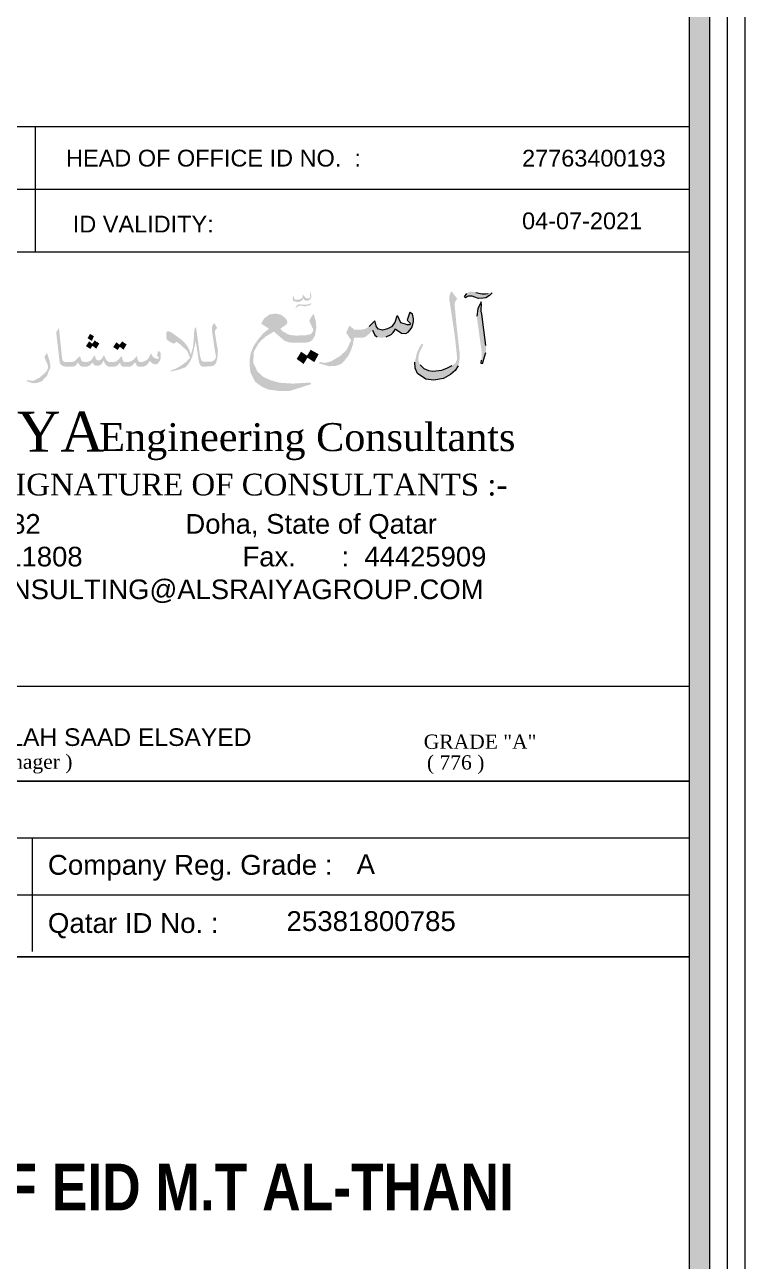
# Model space of a CAD drawing. Header units: inches. Extents: x -68096 to 69834, y -16833 to 17650.
# Drawn here: x 942.47 to 964.39, y -16.84 to 20.75 of the extents above; entities that cross this region are included whole.
import ezdxf
from ezdxf.enums import TextEntityAlignment as Align

# ---------------------------------------------------------------- set-up
doc = ezdxf.new("R2010")
doc.units = ezdxf.units.IN
doc.header["$MEASUREMENT"] = 0
for name, color, linetype in [('DIMENSION', 1, 'Continuous'), ('QCD TITLE A', 7, 'Continuous'), ('QCD TITLE BLOCK', 7, 'Continuous'), ('TEXT', 23, 'Continuous'), ('WIN', 1, 'Continuous')]:
    doc.layers.add(name, color=color, linetype=linetype)
doc.styles.add('ARAIL BOLD', font='ARIALNB.TTF')
doc.styles.add('MAHER_TIMES', font='times.ttf')
doc.styles.add('Title Sheet_A1$0$DCAQ New Title Block for CD-A1_Dar Al Salam$0$ARIAL_2.5', font='arial.ttf', dxfattribs={"height": 2.5})
doc.styles.add('Title Sheet_A1$0$DCAQ New Title Block for CD-A1_Dar Al Salam$0$title', font='arial.ttf')
doc.styles.add('TITLE2', font='arial.ttf')

msp = doc.modelspace()

# ---------------------------------------------------------------- hatches: boundary and pattern name
at = {"layer": 'DIMENSION', "linetype": 'Continuous', "lineweight": 0, "ltscale": 0.5}
h = msp.add_hatch(color=7, dxfattribs=at)
h.paths.add_polyline_path([(950.82077, 12.39335), (950.73507, 12.38444), (950.68673, 12.39572), (950.66422, 12.42713), (950.63763, 12.51456), (950.62695, 12.51797), (950.62509, 12.38719), (950.6397, 12.35002), (950.65364, 12.34239), (950.69892, 12.33354), (950.71474, 12.33252), (950.79081, 12.31882), (950.84717, 12.3301), (950.87149, 12.34921), (950.89951, 12.36856), (950.91965, 12.37256), (950.94986, 12.43923), (950.96907, 12.38553), (950.99823, 12.37276), (951.03011, 12.35982), (951.07371, 12.35973), (951.13286, 12.38205), (951.16468, 12.41557), (951.19082, 12.45316), (951.1918, 12.4983), (951.17656, 12.5379), (951.16059, 12.6205), (951.15084, 12.61915), (951.15168, 12.51288), (951.1537, 12.47189), (951.15595, 12.44451), (951.13065, 12.43252), (951.03889, 12.43395), (950.99846, 12.46106), (950.93525, 12.53996), (950.92371, 12.54262), (950.92374, 12.47852), (950.89576, 12.42745)])
h.paths.add_polyline_path([(950.97219, 12.18879), (951.05684, 12.1949), (951.09473, 12.21167), (951.15457, 12.22405), (951.20135, 12.27507), (951.18588, 12.28354), (951.15473, 12.26865), (951.12725, 12.25814), (951.07965, 12.24587), (951.06522, 12.23926), (951.02899, 12.23609), (950.90563, 12.24031), (950.84384, 12.25112), (950.79956, 12.24725), (950.77986, 12.23871), (950.74976, 12.21176), (950.70346, 12.15493), (950.72132, 12.13623), (950.76468, 12.18038), (950.78848, 12.18652), (950.84837, 12.21315), (950.90211, 12.20164)])
for points in [[(955.56601, 10.23356), (955.65747, 10.37871), (955.69514, 10.58301), (955.69514, 10.79806), (955.59829, 11.65826), (955.54987, 12.20663), (955.54987, 12.2819), (955.57139, 12.34641), (955.62519, 12.4163), (955.45841, 12.64211), (955.42613, 12.60447), (955.39923, 12.53996), (955.38308, 12.44856), (955.38308, 12.40018), (955.39923, 12.29265), (955.50145, 11.63675), (955.54987, 11.29805), (955.59291, 10.91096), (955.61443, 10.67441), (955.61443, 10.55613), (955.56601, 10.45398), (955.47455, 10.38947), (955.32928, 10.3142), (955.15712, 10.24968), (954.88811, 10.21743), (954.7536, 10.23356), (954.60834, 10.29807), (954.49535, 10.40559), (954.44693, 10.52925), (954.44693, 10.64753), (954.46845, 10.76043), (954.5922, 11.02924), (954.54377, 11.05074), (954.47921, 10.94322), (954.39851, 10.7658), (954.33395, 10.48624), (954.34471, 10.30345), (954.41465, 10.14754), (954.66752, 9.9755), (954.90963, 9.94324), (955.20554, 9.997), (955.42075, 10.1099)], [(956.16154, 12.46654), (956.27242, 12.42743), (956.40938, 12.43395), (956.49417, 12.44699), (956.60505, 12.51868), (956.68744, 12.59414), (956.66375, 12.60992), (956.61157, 12.59037), (956.56592, 12.57734), (956.48765, 12.5643), (956.442, 12.5643), (956.3833, 12.5643), (956.19415, 12.60992), (956.09632, 12.63599), (956.02457, 12.63599), (955.96587, 12.61644), (955.91369, 12.57734), (955.84847, 12.47957), (955.87456, 12.44699), (955.93326, 12.48609), (955.97239, 12.49261), (956.07675, 12.49261)], [(956.37405, 11.95191), (956.35253, 12.04331), (956.35253, 12.12933), (956.36329, 12.20997), (956.35253, 12.32287), (956.25569, 12.1132), (956.21803, 11.8874), (956.36329, 10.84441), (956.36867, 10.68312), (956.35791, 10.54872), (956.34715, 10.4627), (956.39558, 10.44657), (956.49242, 10.78527), (956.50318, 10.92506), (956.4978, 10.99495)], [(947.06146, 11.30238), (946.92585, 11.39804), (946.83411, 11.42993), (946.79023, 11.41797), (946.77428, 11.37413), (946.77428, 11.31035), (946.77827, 11.23861), (946.79023, 11.17484), (946.8381, 11.13897), (946.92984, 11.08715), (946.9777, 11.05925), (947.04551, 11.06722), (947.06944, 11.09911), (947.10534, 11.09911), (947.21303, 11.01939), (947.42045, 10.82011), (947.4723, 10.69256), (947.49623, 10.6248), (947.38854, 10.50125), (947.30477, 10.44146), (947.19708, 10.36573), (947.07742, 10.29797), (946.90989, 10.2342), (946.90989, 10.2063), (947.14523, 10.25811), (947.35663, 10.32986), (947.44837, 10.4295), (947.52415, 10.55306), (947.576, 10.68459), (947.60393, 10.81612), (947.63583, 10.96359), (947.67173, 11.13498), (947.76746, 10.52117), (947.78342, 10.44544), (947.83128, 10.3737), (947.87915, 10.35377), (948.12246, 10.36174), (948.22217, 10.38566), (948.28599, 10.45342), (948.32189, 10.569), (948.34183, 10.69256), (948.34582, 10.86395), (948.31391, 11.01939), (948.26206, 11.3542), (948.25807, 11.43391), (948.27801, 11.47776), (948.32588, 11.52957), (948.23414, 11.68103), (948.19824, 11.6332), (948.16633, 11.55747), (948.16234, 11.4658), (948.23813, 10.94765), (948.28599, 10.66068), (948.27403, 10.60089), (948.23414, 10.54907), (948.16633, 10.50922), (947.91903, 10.50125), (947.86718, 10.52117), (947.83926, 10.55705), (947.80336, 10.66466), (947.67971, 11.56544), (947.62786, 11.48174), (947.62387, 11.37413), (947.6119, 11.16687), (947.58398, 10.91975), (947.52415, 10.72046), (947.4723, 10.87192), (947.42443, 10.96758), (947.33269, 11.07918), (947.225, 11.18281)], [(950.24254, 11.52475), (950.2517, 11.51142), (950.41829, 11.62587), (950.4609, 11.68973), (950.44492, 11.76956), (950.37036, 11.85471), (950.26384, 11.92922), (950.10939, 11.96647), (949.91766, 11.93986), (949.75256, 11.81746), (949.68333, 11.70038), (949.66202, 11.6578), (949.90168, 11.50879), (949.72061, 11.35977), (949.56616, 11.17883), (949.43301, 10.98192), (949.34247, 10.7584), (949.31584, 10.58277), (949.31052, 10.40183), (949.33715, 10.17831), (949.47562, 9.89625), (949.66735, 9.75256), (949.87506, 9.65676), (950.21058, 9.61419), (950.53013, 9.61419), (951.17989, 9.82174), (951.16391, 9.86964), (950.626, 9.83771), (950.22656, 9.86432), (949.94962, 9.93882), (949.72061, 10.04526), (949.55018, 10.20492), (949.42236, 10.47101), (949.43834, 10.80097), (949.58213, 11.06175), (949.78452, 11.25866), (950.05081, 11.41832), (950.36503, 11.1469), (950.50351, 11.09368), (950.626, 11.07771), (951.01479, 11.07771), (951.15326, 11.11497), (951.21717, 11.16286), (951.29705, 11.29059), (951.33966, 11.54072), (951.32368, 11.74295), (951.25977, 11.96647), (951.15858, 11.81746), (951.12663, 11.7536), (951.14261, 11.70038), (951.20652, 11.56733), (951.21608, 11.54411), (951.23847, 11.50879), (951.24137, 11.48276), (951.2438, 11.47686), (951.24257, 11.47194), (951.2438, 11.46089), (951.23314, 11.41299), (951.2181, 11.39911), (951.19054, 11.35977), (951.13728, 11.32784), (951.03533, 11.31511), (951.01479, 11.30655), (950.91892, 11.30655), (950.73784, 11.29591), (950.57274, 11.31188), (950.47155, 11.33849), (950.37568, 11.39703), (950.36503, 11.40391), (950.32775, 11.42364), (950.3173, 11.43478), (950.28515, 11.45557), (950.26098, 11.4948), (950.24786, 11.50879), (950.25103, 11.51096)], [(952.20593, 10.54743), (952.32079, 10.69597), (952.40188, 10.87152), (952.44917, 11.02006), (952.48972, 11.23613), (952.77351, 11.23613), (952.84783, 11.26989), (952.94919, 11.35091), (953.04378, 11.45894), (953.11811, 11.3104), (953.18568, 11.25638), (953.31406, 11.22937), (953.46271, 11.25638), (953.61136, 11.33065), (953.67218, 11.39142), (953.72623, 11.46569), (953.73974, 11.5062), (953.92894, 11.37116), (954.05732, 11.35766), (954.13165, 11.40492), (954.19246, 11.47244), (954.24651, 11.54671), (954.27354, 11.63449), (954.29381, 11.72902), (954.29381, 11.81004), (954.26678, 11.95858), (954.18534, 12.01148), (954.10462, 11.76278), (954.19921, 11.66825), (954.17219, 11.62099), (954.09786, 11.62774), (954.05056, 11.64124), (953.90867, 11.68851), (953.86137, 11.79654), (953.81407, 11.89106), (953.78704, 11.88431), (953.72623, 11.69526), (953.62488, 11.56697), (953.50325, 11.49945), (953.3546, 11.46569), (953.23298, 11.4927), (953.16541, 11.56697), (953.13838, 11.66825), (953.13162, 11.72902), (953.10459, 11.73577), (952.94919, 11.57372), (952.8208, 11.49945), (952.71269, 11.4792), (952.50323, 11.47244), (952.34782, 11.60073), (952.24647, 11.38467), (952.40188, 11.1551), (952.25322, 10.85127), (952.05052, 10.66896), (951.787, 10.51367), (951.60456, 10.46641), (951.44915, 10.49341), (951.41537, 10.4529), (951.73294, 10.36513), (951.94241, 10.37863), (952.09106, 10.43265)], [(943.68713, 10.36022), (943.74434, 10.35307), (943.823, 10.35307), (943.94457, 10.35307), (944.00178, 10.37451), (944.04111, 10.41024), (944.06257, 10.43882), (944.09117, 10.4817), (944.15196, 10.38166), (944.18771, 10.36379), (944.23062, 10.35307), (944.37007, 10.35307), (944.44516, 10.3888), (944.48807, 10.43168), (944.53812, 10.47813), (944.57746, 10.40667), (944.61679, 10.3888), (944.65969, 10.38166), (944.73121, 10.38523), (944.77769, 10.40309), (944.83132, 10.46383), (944.87066, 10.54244), (944.91356, 10.43882), (944.94932, 10.39952), (945.0101, 10.35665), (945.21391, 10.35665), (945.28543, 10.38166), (945.33548, 10.43168), (945.37124, 10.47813), (945.38912, 10.41024), (945.42488, 10.37808), (945.4499, 10.35307), (945.47851, 10.3495), (945.66087, 10.3495), (945.70735, 10.36379), (945.7431, 10.3888), (945.78244, 10.43168), (945.82892, 10.4817), (945.87898, 10.3888), (945.90043, 10.36736), (945.95049, 10.3495), (946.00412, 10.3495), (946.08994, 10.35307), (946.15787, 10.38523), (946.20078, 10.41739), (946.22581, 10.46026), (946.25442, 10.49242), (946.27229, 10.52458), (946.35096, 10.45312), (946.39029, 10.43882), (946.4332, 10.42453), (946.49041, 10.42811), (946.53331, 10.46741), (946.5798, 10.53172), (946.6084, 10.62105), (946.6084, 10.72823), (946.59767, 10.78898), (946.53689, 10.83542), (946.49398, 10.69608), (946.54046, 10.64248), (946.55834, 10.60675), (946.52616, 10.58889), (946.45107, 10.60318), (946.38314, 10.63534), (946.31878, 10.7461), (946.3009, 10.7461), (946.25084, 10.63176), (946.20078, 10.56745), (946.10782, 10.51386), (946.01127, 10.49242), (945.94691, 10.50314), (945.91473, 10.54244), (945.88255, 10.66749), (945.86825, 10.67107), (945.81462, 10.59603), (945.72165, 10.521), (945.62869, 10.49599), (945.52857, 10.48885), (945.47136, 10.51028), (945.44633, 10.58174), (945.42488, 10.66749), (945.407, 10.66749), (945.34621, 10.58889), (945.2604, 10.51743), (945.17816, 10.48885), (945.03156, 10.49599), (944.96362, 10.54244), (944.91356, 10.63534), (944.88496, 10.68893), (944.87066, 10.69251), (944.82417, 10.60675), (944.76339, 10.54959), (944.68472, 10.54959), (944.63824, 10.58174), (944.61679, 10.63176), (944.61321, 10.68893), (944.58818, 10.68536), (944.49879, 10.56031), (944.45231, 10.521), (944.3808, 10.49956), (944.28068, 10.49599), (944.21274, 10.51386), (944.17699, 10.59246), (944.15911, 10.66035), (944.12335, 10.65678), (943.99463, 10.521), (943.9553, 10.50671), (943.91239, 10.49242), (943.71931, 10.49242), (943.69071, 10.49242), (943.6478, 10.51743), (943.62992, 10.53529), (943.61562, 10.58174), (943.60847, 10.59961), (943.51193, 11.52501), (943.42969, 11.40353), (943.5298, 10.51028), (943.55126, 10.43882), (943.58344, 10.40309), (943.62634, 10.37451)], [(944.38437, 11.21773), (944.5131, 11.13555), (944.57746, 11.28205), (944.45589, 11.34636)], [(944.33432, 10.97834), (944.44516, 10.90331), (944.53056, 11.02133), (944.42013, 11.10697)], [(944.65969, 10.92118), (944.74193, 11.06052), (944.61321, 11.13555), (944.53056, 11.02133)], [(945.24967, 11.07839), (945.16386, 10.94976), (945.2747, 10.87473), (945.3601, 10.99274)], [(945.3601, 10.99274), (945.48924, 10.89259), (945.57148, 11.03194), (945.44275, 11.10697)], [(942.9923, 9.91023), (943.06478, 9.98647), (943.15252, 10.08177), (943.20211, 10.21519), (943.24789, 10.31049), (943.24789, 10.42485), (943.225, 10.53158), (943.14489, 10.77173), (943.08385, 10.67262), (943.07622, 10.62688), (943.12582, 10.50871), (943.16015, 10.43628), (943.17541, 10.38291), (943.17541, 10.30286), (943.13726, 10.21519), (943.06096, 10.13513), (942.91219, 10.01315), (942.74815, 9.92548), (942.66804, 9.92548), (942.61463, 9.93691), (942.54215, 9.94454), (942.52689, 9.91785), (942.64897, 9.8683), (942.75578, 9.84924), (942.86641, 9.86448)], [(951.06257, 10.66063), (950.86955, 10.79023), (950.74186, 10.58608), (950.93339, 10.4521)], [(951.27815, 10.5159), (951.39945, 10.73919), (951.18238, 10.85402), (951.06257, 10.66063)]]:
    msp.add_hatch(color=7, dxfattribs=at).paths.add_polyline_path(points)
at = {"layer": 'WIN', "linetype": 'Continuous', "lineweight": 0}
h = msp.add_hatch(color=86, dxfattribs=at)
h.paths.add_polyline_path([(753.52048, 94.84549), (753.52048, -53.35192), (963.30992, -53.35192), (963.30992, 94.84549)])
h.paths.add_polyline_path([(922.89008, 94.22001), (922.89008, -52.69685), (962.68444, -52.69685), (962.68444, 94.22001)], flags=16)
h.paths.add_polyline_path([(922.26459, -52.69685), (754.14633, -52.69685), (754.14633, 94.22001), (922.26459, 94.22001)], flags=16)
h = msp.add_hatch(color=7, dxfattribs=at)
h.paths.add_polyline_path([(753.52048, 94.84549), (753.52048, -53.35192), (963.30992, -53.35192), (963.30992, 94.84549)])
h.paths.add_polyline_path([(922.89008, 94.22001), (922.89008, -52.69685), (962.68444, -52.69685), (962.68444, 94.22001)], flags=16)
h.paths.add_polyline_path([(922.26459, -52.69685), (754.14633, -52.69685), (754.14633, 94.22001), (922.26459, 94.22001)], flags=16)

# ---------------------------------------------------------------- linework, layer by layer
at = {"layer": 'DIMENSION', "color": 7, "linetype": 'Continuous', "lineweight": 0, "ltscale": 0.5}
for p, q in [((955.84847, 12.47957), (955.91369, 12.57734)), ((955.87456, 12.44699), (955.84847, 12.47957)), ((955.93326, 12.48609), (955.87456, 12.44699)), ((955.97239, 12.49261), (955.93326, 12.48609)), ((956.07675, 12.49261), (955.97239, 12.49261)), ((956.16154, 12.46654), (956.07675, 12.49261)), ((956.27242, 12.42743), (956.16154, 12.46654)), ((956.19415, 12.60992), (956.3833, 12.5643)), ((956.40938, 12.43395), (956.27242, 12.42743)), ((956.3833, 12.5643), (956.442, 12.5643)), ((956.49417, 12.44699), (956.40938, 12.43395)), ((956.442, 12.5643), (956.48765, 12.5643)), ((956.48765, 12.5643), (956.56592, 12.57734)), ((956.60505, 12.51868), (956.49417, 12.44699)), ((956.68744, 12.59414), (956.60505, 12.51868)), ((956.25569, 12.1132), (956.21803, 11.8874)), ((956.35253, 12.32287), (956.25569, 12.1132)), ((956.36329, 12.20997), (956.35253, 12.32287)), ((956.35253, 12.12933), (956.36329, 12.20997)), ((956.35253, 12.04331), (956.35253, 12.12933)), ((956.37405, 11.95191), (956.35253, 12.04331)), ((953.10459, 11.73577), (952.94919, 11.57372)), ((953.13162, 11.72902), (953.10459, 11.73577)), ((953.13838, 11.66825), (953.13162, 11.72902)), ((953.16541, 11.56697), (953.13838, 11.66825)), ((953.72623, 11.69526), (953.62488, 11.56697)), ((953.78704, 11.88431), (953.72623, 11.69526)), ((953.81407, 11.89106), (953.78704, 11.88431)), ((953.86137, 11.79654), (953.81407, 11.89106)), ((953.90867, 11.68851), (953.86137, 11.79654)), ((954.05056, 11.64124), (953.90867, 11.68851)), ((954.18534, 12.01148), (954.10462, 11.76278)), ((954.10462, 11.76278), (954.19921, 11.66825)), ((954.19921, 11.66825), (954.17219, 11.62099)), ((954.18534, 12.01148), (954.26678, 11.95858)), ((954.29381, 11.81004), (954.26678, 11.95858)), ((954.27354, 11.63449), (954.29381, 11.72902)), ((954.29381, 11.72902), (954.29381, 11.81004)), ((956.4978, 10.99495), (956.37405, 11.95191)), ((953.04378, 11.45894), (953.11811, 11.3104)), ((953.11811, 11.3104), (953.18568, 11.25638)), ((953.23298, 11.4927), (953.16541, 11.56697)), ((953.3546, 11.46569), (953.23298, 11.4927)), ((953.50325, 11.49945), (953.3546, 11.46569)), ((953.46271, 11.25638), (953.61136, 11.33065)), ((953.62488, 11.56697), (953.50325, 11.49945)), ((953.61136, 11.33065), (953.67218, 11.39142)), ((953.67218, 11.39142), (953.72623, 11.46569)), ((953.72623, 11.46569), (953.73974, 11.5062)), ((953.73974, 11.5062), (953.92894, 11.37116)), ((953.92894, 11.37116), (954.05732, 11.35766)), ((954.09786, 11.62774), (954.05056, 11.64124)), ((954.05732, 11.35766), (954.13165, 11.40492)), ((954.17219, 11.62099), (954.09786, 11.62774)), ((954.13165, 11.40492), (954.19246, 11.47244)), ((954.19246, 11.47244), (954.24651, 11.54671)), ((954.24651, 11.54671), (954.27354, 11.63449)), ((944.42013, 11.10697), (944.65969, 10.92118)), ((944.61321, 11.13555), (944.44516, 10.90331)), ((945.24967, 11.07839), (945.48924, 10.89259)), ((945.44275, 11.10697), (945.2747, 10.87473)), ((950.86955, 10.79023), (951.27815, 10.5159)), ((951.18238, 10.85402), (950.93339, 10.4521)), ((951.27815, 10.5159), (951.39945, 10.73919)), ((956.35791, 10.54872), (956.34715, 10.4627)), ((956.39558, 10.44657), (956.49242, 10.78527)), ((954.34471, 10.30345), (954.33395, 10.48624)), ((954.41465, 10.14754), (954.34471, 10.30345)), ((954.49535, 10.40559), (954.60834, 10.29807)), ((954.60834, 10.29807), (954.7536, 10.23356)), ((954.7536, 10.23356), (954.88811, 10.21743)), ((954.88811, 10.21743), (955.15712, 10.24968)), ((955.15712, 10.24968), (955.32928, 10.3142)), ((955.32928, 10.3142), (955.47455, 10.38947)), ((955.56601, 10.23356), (955.42075, 10.1099)), ((955.65747, 10.37871), (955.56601, 10.23356)), ((956.34715, 10.4627), (956.39558, 10.44657)), ((954.66752, 9.9755), (954.41465, 10.14754)), ((954.90963, 9.94324), (954.66752, 9.9755)), ((955.20554, 9.997), (954.90963, 9.94324)), ((955.42075, 10.1099), (955.20554, 9.997)), ((962.68444, 0.63179), (934.58852, 0.63179)), ((962.68444, -2.24373), (934.58852, -2.24373))]:
    msp.add_line(p, q, dxfattribs=at)
at = {"layer": 'QCD TITLE BLOCK', "lineweight": 0}
for p, q in [((922.70496, -2.24373), (962.68444, -2.24373)), ((922.70496, -3.97172), (962.68444, -3.97172)), ((942.70302, -3.97172), (942.70302, -7.42772)), ((922.70496, -5.69972), (962.68444, -5.69972))]:
    msp.add_line(p, q, dxfattribs=at)
at = {"layer": 'WIN', "color": 7, "linetype": 'Continuous', "lineweight": 0}
for p, q in [((922.89008, 17.65352), (962.68444, 17.65352)), ((942.78726, 17.65352), (942.78726, 13.84451)), ((922.89008, 15.74901), (962.68444, 15.74901)), ((922.89008, 13.84451), (962.68444, 13.84451)), ((922.89008, -7.59071), (962.68444, -7.59071)), ((922.89008, -7.59071), (962.68444, -7.59071))]:
    msp.add_line(p, q, dxfattribs=at)
for points in [[(752.44464, -54.42776), (964.38576, -54.42776), (964.38576, 95.92134), (752.44464, 95.92134)], [(752.44464, -54.42776), (964.38576, -54.42776), (964.38576, 95.92134), (752.44464, 95.92134)], [(752.98256, -53.88984), (963.84784, -53.88984), (963.84784, 95.38341), (752.98256, 95.38341)], [(752.98256, -53.88984), (963.84784, -53.88984), (963.84784, 95.38341), (752.98256, 95.38341)], [(753.52048, -53.35192), (963.30992, -53.35192), (963.30992, 94.84549), (753.52048, 94.84549)], [(753.52048, -53.35192), (963.30992, -53.35192), (963.30992, 94.84549), (753.52048, 94.84549)], [(962.68444, 94.22001), (922.89008, 94.22001), (922.89008, -52.69685), (962.68444, -52.69685)], [(962.68444, 94.22001), (922.89008, 94.22001), (922.89008, -52.69685), (962.68444, -52.69685)]]:
    msp.add_lwpolyline(points, close=True, dxfattribs=at)
for points in [[(922.89008, 13.84451), (962.68444, 13.84451)], [(962.68444, -7.59071), (922.89008, -7.59071)]]:
    msp.add_lwpolyline(points, dxfattribs=at)

# ---------------------------------------------------------------- texts
at = {"layer": 'DIMENSION', "color": 7, "linetype": 'Continuous', "lineweight": 0, "ltscale": 0.5}
for s, height, style, p in [('AL-SRAIYA', 1.214271, 'MAHER_TIMES', (935.00076, 7.768)), ('Engineering Consultants', 0.8499895, 'MAHER_TIMES', (944.73749, 7.78751)), ('ADDRESS & SIGNATURE OF CONSULTANTS :-', 0.6618616, 'MAHER_TIMES', (935.79527, 6.43861)), ('AL MOATAZ B. ALLAH SAAD ELSAYED', 0.5358304, 'TITLE2', (935.72432, -1.17636)), ('GRADE "A"', 0.433634, 'MAHER_TIMES', (954.60648, -1.2636)), ('( Executive General Manager )', 0.4336344, 'MAHER_TIMES', (935.81374, -1.8714)), ('( 776 )', 0.433634, 'MAHER_TIMES', (954.70416, -1.89264))]:
    msp.add_text(s, height=height, dxfattribs=dict(at, style=style)).set_placement(p)
at = {"layer": 'QCD TITLE A', "lineweight": 0, "style": 'Title Sheet_A1$0$DCAQ New Title Block for CD-A1_Dar Al Salam$0$ARIAL_2.5'}
for s, height, p in [('A', 0.60271, (952.5645, -4.47045)), ('25381800785', 0.6027145, (950.4319, -6.19845))]:
    msp.add_text(s, height=height, dxfattribs=at).set_placement(p, align=Align.TOP_LEFT)
at = {"layer": 'QCD TITLE A', "color": 7, "lineweight": 0, "insert": (935.88854, 5.87313), "char_height": 0.59690039, "width": 32.1899006, "attachment_point": 1, "style": 'Title Sheet_A1$0$DCAQ New Title Block for CD-A1_Dar Al Salam$0$title'}
msp.add_mtext('P.O.^IBox   :  3082                   Doha, State of Qatar{\\C3; }\\PTel.           :  {\\C3;44411808                     }Fax.      : {\\C3; 44425909\\H1.8529x; \\H0.53968x;\\P}E-mail.      :   {\\C3;CONSULTING@ALSRAIYAGROUP.COM\\H1.571x; }', dxfattribs=at)
at = {"layer": 'QCD TITLE A', "color": 0, "lineweight": 0, "ltscale": 0.02, "char_height": 0.6027145, "width": 16.2366366, "attachment_point": 1, "style": 'Title Sheet_A1$0$DCAQ New Title Block for CD-A1_Dar Al Salam$0$ARIAL_2.5'}
for s, insert in [('{\\C256;Company Reg. Grade :}', (943.1754, -4.48906)), ('{\\C256;Qatar ID No. :}', (943.1754, -6.25706))]:
    msp.add_mtext(s, dxfattribs=dict(at, insert=insert))
at = {"layer": 'TEXT', "color": 0, "lineweight": 0, "style": 'ARAIL BOLD'}
msp.add_text('SHAIKH NAYEF EID M.T AL-THANI', height=1.415997, rotation=0.000267, dxfattribs=at).set_placement((944.0148, -14.58307), align=Align.MIDDLE)
at = {"layer": 'WIN', "color": 7, "linetype": 'Continuous', "lineweight": 0, "style": 'TITLE2'}
for s, height, p in [('HEAD OF OFFICE ID NO.  :', 0.5112836, (943.7284, 16.43623)), ('27763400193', 0.5112836, (957.59697, 16.43441)), ('04-07-2021', 0.511284, (957.59697, 14.5299)), ('ID VALIDITY:', 0.5112836, (943.93331, 14.43129))]:
    msp.add_text(s, height=height, dxfattribs=at).set_placement(p)

doc.saveas('drawing.dxf')
